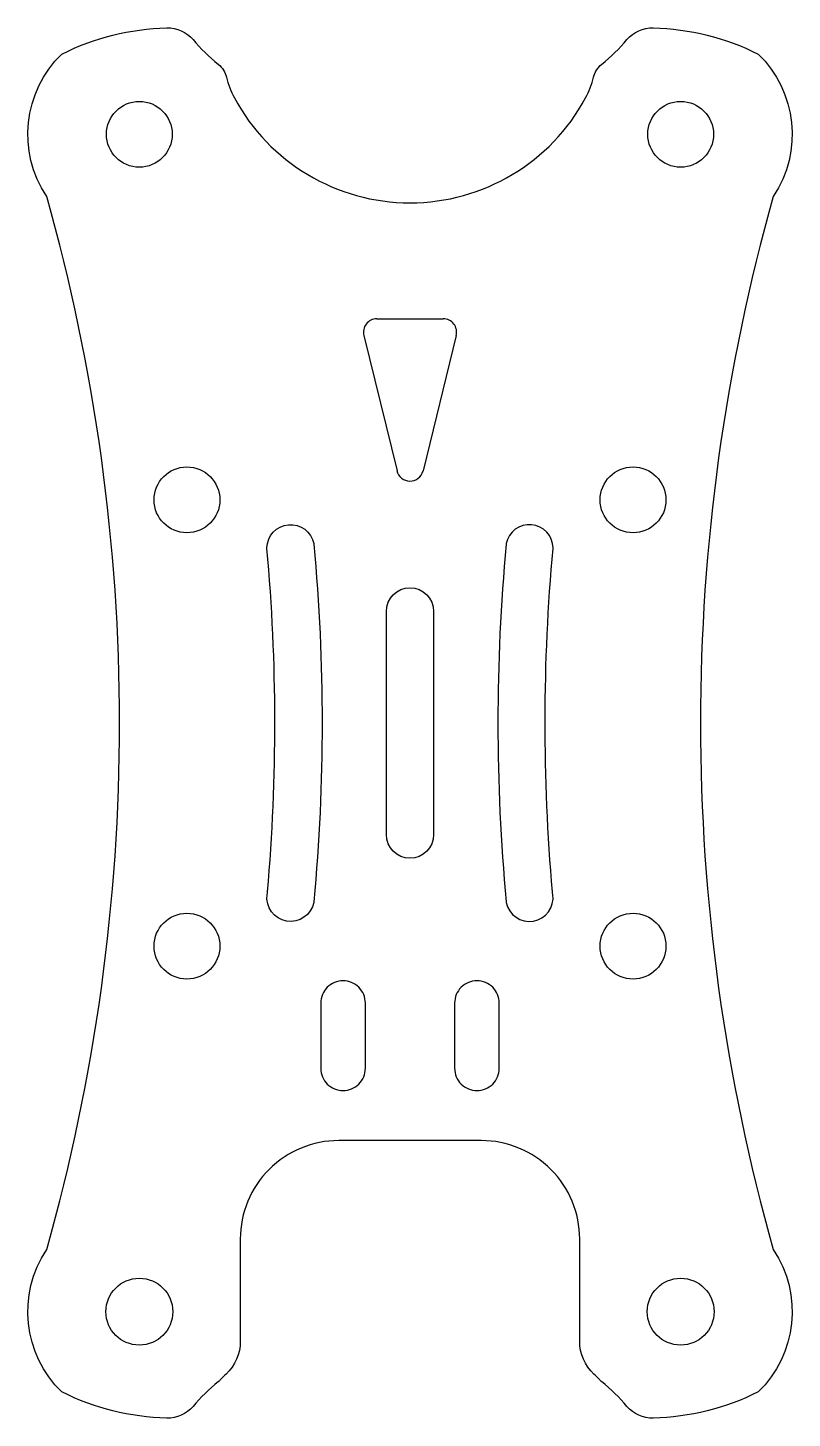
# Model space of a CAD drawing. Header units: millimetres. Extents: x 0.4 to 34.7, y 0.2 to 62.5.
import ezdxf

# ---------------------------------------------------------------- set-up
doc = ezdxf.new("R2010")
doc.units = ezdxf.units.MM
doc.layers.get('0').update_dxf_attribs({"linetype": 'CONTINUOUS'})

msp = doc.modelspace()

# ---------------------------------------------------------------- linework, layer by layer
for p, q in [((16.032, 49.439), (19.007, 49.439)), ((15.453, 48.682), (16.936, 42.619)), ((19.586, 48.681), (18.102, 42.619))]:
    msp.add_line(p, q)
for points in [[(9.649, 59.334, 0.597051), (25.388, 59.334, 0.063088), (25.75, 60.272, -0.161631), (26.11, 60.842, 0.04819), (27.245, 61.955, -0.225572), (28.421, 62.479, -0.109779), (33.126, 61.304, -0.363449), (33.805, 54.919, 0.138339), (33.805, 7.719, -0.363449), (33.126, 1.334, -0.109779), (28.421, 0.159, -0.225572), (27.245, 0.684, 0.04819), (26.11, 1.796, -0.036251), (25.997, 1.903, 0.020779), (25.764, 2.139, -0.208292), (25.126, 3.604), (25.126, 8.192, 0.414214), (20.716, 12.602), (14.321, 12.602, 0.414214), (9.911, 8.192), (9.911, 3.604, -0.208292), (9.273, 2.139, 0.020779), (9.04, 1.903, -0.036251), (8.927, 1.796, 0.04819), (7.792, 0.684, -0.225572), (6.616, 0.159, -0.109779), (1.911, 1.334, -0.363449), (1.232, 7.719, 0.138339), (1.232, 54.919, -0.363449), (1.911, 61.304, -0.109779), (6.616, 62.479, -0.225572), (7.792, 61.955, 0.04819), (8.927, 60.842, -0.161631), (9.287, 60.272, 0.063088)], [(11.128, 23.747, 0.044354), (11.106, 39.14, -0.0261), (11.105, 39.168, -0.900149), (13.205, 39.359, -0.025853), (13.208, 39.333, -0.046193), (13.208, 23.305, -0.026098), (13.204, 23.278, -0.971573), (11.115, 23.632, 0.012952)], [(23.932, 39.168, 0.900149), (21.832, 39.359, 0.025853), (21.829, 39.333, 0.046193), (21.829, 23.305, 0.026098), (21.833, 23.278, 0.971573), (23.922, 23.632, -0.012952), (23.909, 23.747, -0.044354), (23.931, 39.14, 0.0261)], [(18.578, 36.319), (18.578, 26.319, -1), (16.458, 26.319), (16.458, 36.319, -1)], [(14.518, 14.842, 0.414214), (15.518, 15.842), (15.518, 18.766, 0.414214), (14.518, 19.766, 0.414214), (13.518, 18.766), (13.518, 16.172), (13.518, 15.842, 0.414214)], [(19.518, 16.172), (19.518, 15.842, 0.414214), (20.518, 14.842, 0.414214), (21.518, 15.842), (21.518, 18.766, 0.414214), (20.518, 19.766, 0.414214), (19.518, 18.766)]]:
    msp.add_lwpolyline(points, format="xyb", close=True)
for centre, radius in [((5.383, 57.707), 1.475), ((29.654, 57.707), 1.475), ((7.518, 41.319), 1.475), ((27.518, 41.319), 1.475), ((7.518, 21.319), 1.475), ((27.518, 21.319), 1.475), ((5.383, 4.932), 1.5), ((29.654, 4.932), 1.5)]:
    msp.add_circle(centre, radius)
for centre, start, end in [((16.032, 48.839), 90, 195.2064), ((19.007, 48.839), -15.21732, 89.99454), ((17.519, 42.761), 192.31449, 346.2712)]:
    msp.add_arc(centre, 0.6, start, end)

doc.saveas('drawing.dxf')
